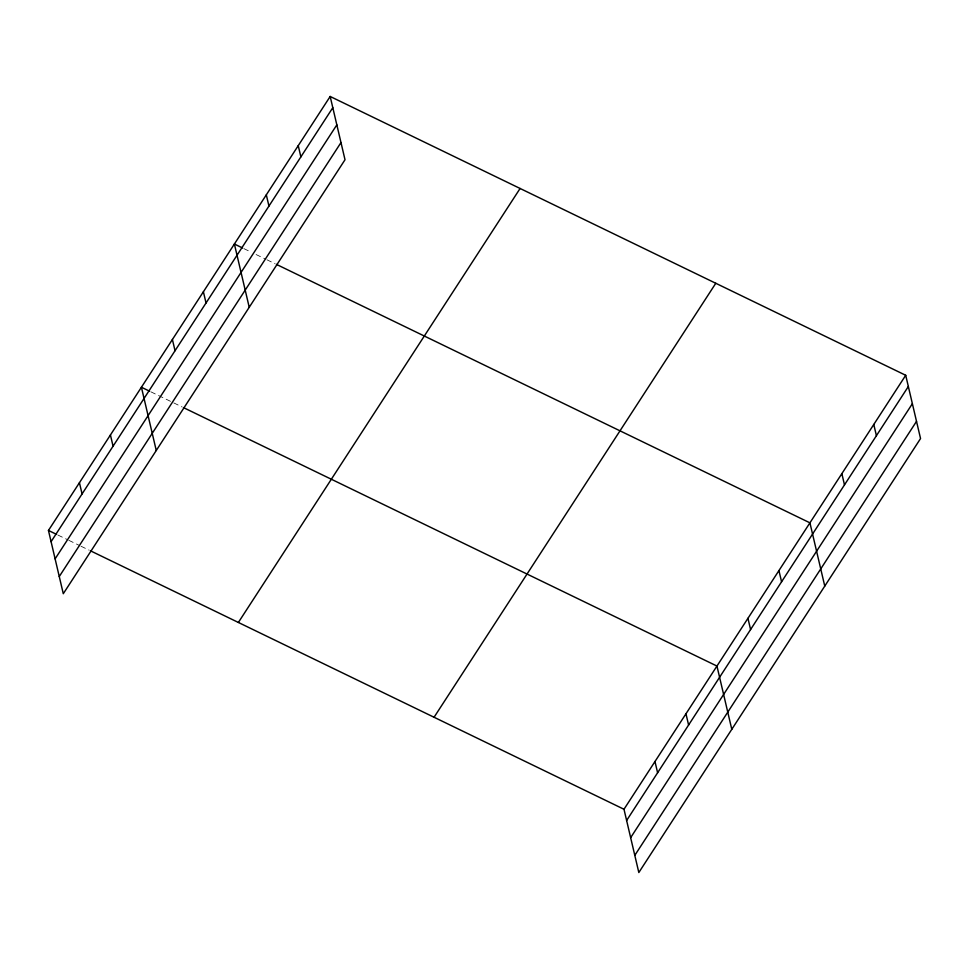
<?xml version="1.0" encoding="UTF-8"?>
<svg xmlns="http://www.w3.org/2000/svg" width="969" height="969" viewBox="0 0 969 969"><rect width="100%" height="100%" fill="white"/><g stroke="black" fill="none" stroke-linecap="round" stroke-linejoin="round"><path stroke-width="0.73" stroke-dasharray="4.84 3.63" d="M243.885 248.621L250.668 251.904M256.095 254.532L265.591 259.135M266.947 259.789L275.087 263.738M150.91 391.839L182.124 406.956M57.946 535.058L67.442 539.648M68.799 540.314L79.652 545.571M81.008 546.225L89.148 550.174"/><path stroke-width="1.45" d="M330.175 96.464L345.012 159.74L63.288 593.718L48.45 530.455L330.175 96.464L905.712 375.282L920.55 438.545L638.825 872.536L623.988 809.26L905.712 375.282M51.078 541.683L332.803 107.692M55.112 558.859L336.837 124.868M59.266 576.543L340.991 142.564M238.374 622.461L520.099 188.47M434.064 717.254L715.788 283.275M626.616 820.501L908.341 386.51M630.649 837.664L912.374 403.685M634.804 855.361L916.517 421.37M242.529 247.967L234.389 244.018L249.227 307.294M276.444 264.392L809.927 522.836L824.764 586.1M149.553 391.185L141.413 387.237L156.263 450.5M183.48 407.61L716.951 666.054L731.789 729.318M48.45 530.455L56.59 534.391M90.505 550.828L623.988 809.26M873.784 424.47L876.412 435.699M841.855 473.647L844.484 484.875M778.931 570.571L781.571 581.8M747.947 618.307L750.575 629.547M685.967 713.79L688.596 725.018M654.971 761.525L657.612 772.753M298.246 145.653L300.875 156.881M266.318 194.842L268.946 206.07M203.393 291.766L206.034 302.994M172.409 339.501L175.038 350.73M110.43 434.972L113.058 446.2M79.434 482.719L82.074 493.948"/></g></svg>
